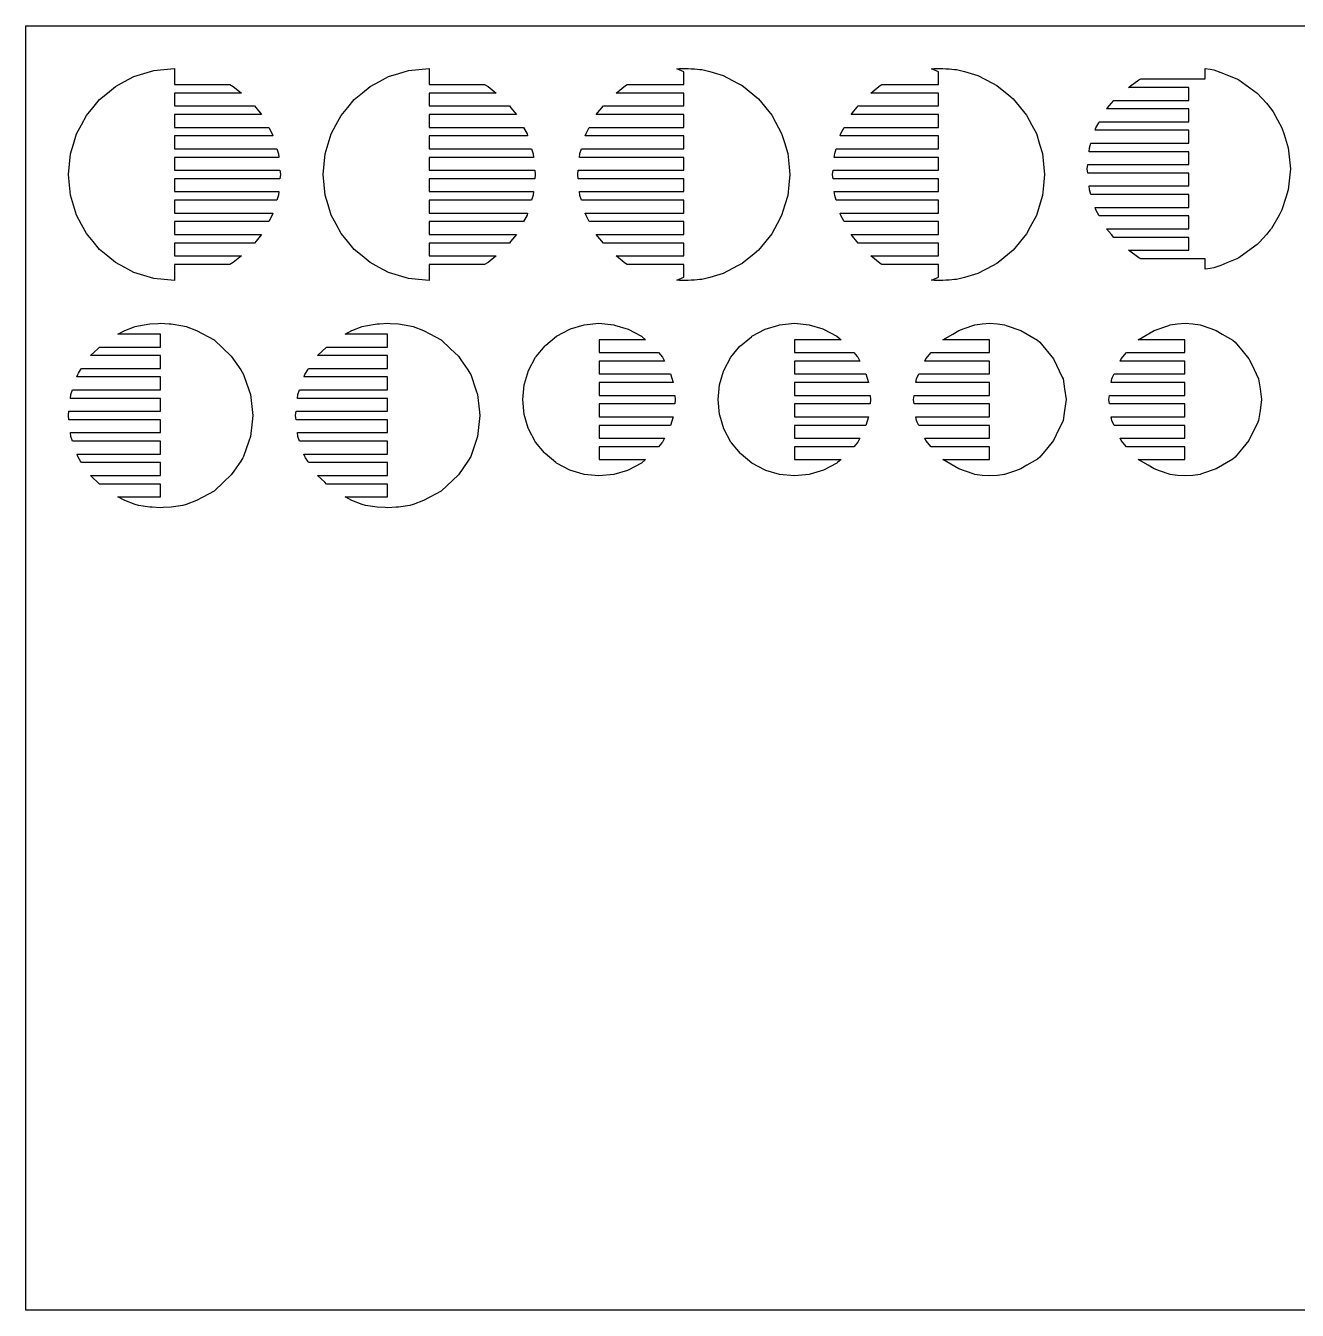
# Model space of a CAD drawing. Header units: metres. Extents: x 0 to 600, y 0 to 300.
# Drawn here: x 0 to 297.1, y 0 to 300 of the extents above; entities that cross this region are included whole.
import ezdxf

# ---------------------------------------------------------------- set-up
doc = ezdxf.new("R2010")
doc.units = ezdxf.units.M

msp = doc.modelspace()

# ---------------------------------------------------------------- linework, layer by layer
at = {"layer": 'sheet_boundary'}
for p, q in [((0, 300), (600, 300)), ((0, 0), (0, 300)), ((600, 0), (0, 0))]:
    msp.add_line(p, q, dxfattribs=at)
at = {"layer": 'X-2'}
for p, q in [((216.573906, 227.991242), (217.985913, 228.806222)), ((217.985913, 228.806222), (219.250108, 229.255547)), ((219.250108, 229.255547), (221.753684, 230.145379)), ((221.753684, 230.145379), (223.430745, 230.346647)), ((223.430745, 230.346647), (225.234651, 230.492457)), ((225.234651, 230.492457), (227.038556, 230.346647)), ((227.038556, 230.346647), (228.715617, 230.145379)), ((228.715617, 230.145379), (229.074502, 230.017823)), ((229.074502, 230.017823), (232.483388, 228.806222)), ((232.483388, 228.806222), (236.378182, 226.558233)), ((214.282992, 226.668978), (216.573906, 227.991242)), ((225.203401, 226.668978), (214.282992, 226.668978)), ((225.203401, 223.668978), (225.203401, 226.668978)), ((236.378182, 226.558233), (236.927777, 226.071188)), ((236.927777, 226.071188), (240.14352, 222.236064)), ((210.055924, 221.668978), (210.325781, 222.236064)), ((210.325781, 222.236064), (211.527277, 223.668978)), ((211.527277, 223.668978), (225.203401, 223.668978)), ((240.14352, 222.236064), (242.181539, 217.9533)), ((225.203401, 221.668978), (210.055924, 221.668978)), ((225.203401, 218.668978), (225.203401, 221.668978)), ((207.958513, 216.668978), (208.094054, 217.546235)), ((225.203401, 216.668978), (207.958513, 216.668978)), ((208.094054, 217.546235), (208.628328, 218.668978)), ((208.628328, 218.668978), (225.203401, 218.668978)), ((225.203401, 213.668978), (225.203401, 216.668978)), ((242.181539, 217.9533), (242.375248, 217.546235)), ((242.375248, 217.546235), (242.734651, 215.220085)), ((207.411172, 212.668978), (207.537971, 213.668978)), ((207.537971, 213.668978), (225.203401, 213.668978)), ((242.734651, 215.220085), (243.05813, 212.668978)), ((207.537971, 211.668978), (207.411172, 212.668978)), ((225.203401, 211.668978), (207.537971, 211.668978)), ((225.203401, 208.668978), (225.203401, 211.668978)), ((242.734651, 210.11787), (242.375248, 207.79172)), ((243.05813, 212.668978), (242.734651, 210.11787)), ((208.094054, 207.79172), (207.958513, 208.668978)), ((207.958513, 208.668978), (225.203401, 208.668978)), ((208.287762, 207.384655), (208.094054, 207.79172)), ((208.628328, 206.668978), (208.287762, 207.384655)), ((242.375248, 207.79172), (240.78628, 204.452607)), ((225.203401, 206.668978), (208.628328, 206.668978)), ((225.203401, 203.668978), (225.203401, 206.668978)), ((240.78628, 204.452607), (240.14352, 203.101891)), ((210.325781, 203.101891), (210.055925, 203.668978)), ((210.055925, 203.668978), (225.203401, 203.668978)), ((211.527276, 201.668978), (210.325781, 203.101891)), ((225.203401, 201.668978), (211.527276, 201.668978)), ((225.203401, 198.668978), (225.203401, 201.668978)), ((238.772653, 201.466983), (236.927777, 199.266767)), ((240.14352, 203.101891), (238.772653, 201.466983)), ((217.985913, 196.531734), (214.282992, 198.668978)), ((214.282992, 198.668978), (225.203401, 198.668978)), ((236.378182, 198.779722), (233.895395, 197.346713)), ((236.927777, 199.266767), (236.378182, 198.779722)), ((221.3948, 195.320132), (217.985913, 196.531734)), ((221.753684, 195.192576), (221.3948, 195.320132)), ((223.430745, 194.991308), (221.753684, 195.192576)), ((228.715617, 195.192576), (227.038556, 194.991308)), ((231.219194, 196.082408), (228.715617, 195.192576)), ((232.483388, 196.531734), (231.219194, 196.082408)), ((233.895395, 197.346713), (232.483388, 196.531734)), ((225.234651, 194.845498), (223.430745, 194.991308)), ((227.038556, 194.991308), (225.234651, 194.845498))]:
    msp.add_line(p, q, dxfattribs=at)
at = {"layer": 'X-3'}
for p, q in [((21.556934, 227.963143), (21.708127, 228.04224)), ((21.708127, 228.04224), (23.177081, 228.810727)), ((23.177081, 228.810727), (25.592999, 229.749884)), ((25.592999, 229.749884), (26.351644, 229.941962)), ((26.351644, 229.941962), (29.042909, 230.361561)), ((29.042909, 230.361561), (30.953865, 230.462162)), ((30.953865, 230.462162), (31.529314, 230.492457)), ((31.529314, 230.492457), (33.489024, 230.389288)), ((33.489024, 230.389288), (34.015718, 230.361561)), ((34.015718, 230.361561), (36.706983, 229.941962)), ((36.706983, 229.941962), (37.465628, 229.749884)), ((37.465628, 229.749884), (39.881546, 228.810727)), ((39.881546, 228.810727), (44.029314, 226.640812)), ((31.498064, 227.963143), (21.556934, 227.963143)), ((31.498064, 224.963143), (31.498064, 227.963143)), ((44.029314, 226.640812), (48.031976, 222.852398)), ((15.143659, 222.963143), (16.830868, 224.560043)), ((31.498064, 222.963143), (15.143659, 222.963143)), ((16.830868, 224.560043), (17.256766, 224.963143)), ((17.256766, 224.963143), (31.498064, 224.963143)), ((31.498064, 219.963143), (31.498064, 222.963143)), ((48.031976, 222.852398), (50.236885, 219.648227)), ((12.324871, 218.824443), (12.821742, 219.648227)), ((12.821742, 219.648227), (13.038448, 219.963143)), ((13.038448, 219.963143), (31.498064, 219.963143)), ((50.236885, 219.648227), (50.911214, 218.530229)), ((11.953297, 217.963143), (12.147414, 218.530229)), ((31.498064, 217.963143), (11.953297, 217.963143)), ((12.147414, 218.530229), (12.324871, 218.824443)), ((31.498064, 214.963143), (31.498064, 217.963143)), ((50.911214, 218.530229), (51.065756, 218.078755)), ((51.065756, 218.078755), (52.516566, 213.840401)), ((10.444562, 212.963143), (10.542061, 213.840401)), ((10.542061, 213.840401), (10.91873, 214.94079)), ((10.91873, 214.94079), (10.926382, 214.963143)), ((10.926382, 214.963143), (31.498064, 214.963143)), ((52.516566, 213.840401), (52.666592, 212.490529)), ((31.498064, 212.963143), (10.444562, 212.963143)), ((31.498064, 209.963143), (31.498064, 212.963143)), ((52.666592, 212.490529), (53.058627, 208.963143)), ((10, 208.963143), (10.11114, 209.963143)), ((10.111141, 207.963143), (10, 208.963143)), ((10.11114, 209.963143), (31.498064, 209.963143)), ((31.498064, 207.963143), (10.111141, 207.963143)), ((31.498064, 204.963143), (31.498064, 207.963143)), ((52.891503, 207.459424), (52.516566, 204.085885)), ((53.058627, 208.963143), (52.891503, 207.459424)), ((10.542061, 204.085885), (10.444562, 204.963143)), ((10.444562, 204.963143), (31.498064, 204.963143)), ((10.926382, 202.963143), (10.542061, 204.085885)), ((52.516566, 204.085885), (52.139898, 202.985496)), ((31.498064, 202.963143), (10.926382, 202.963143)), ((31.498064, 199.963143), (31.498064, 202.963143)), ((52.139898, 202.985496), (50.911214, 199.396057)), ((11.992872, 199.847531), (11.953297, 199.963143)), ((11.953297, 199.963143), (31.498064, 199.963143)), ((12.147414, 199.396057), (11.992872, 199.847531)), ((12.821742, 198.278059), (12.147414, 199.396057)), ((13.038448, 197.963143), (12.821742, 198.278059)), ((50.236885, 198.278059), (48.62359, 195.93362)), ((50.733757, 199.101843), (50.236885, 198.278059)), ((50.911214, 199.396057), (50.733757, 199.101843)), ((31.498064, 197.963143), (13.038448, 197.963143)), ((31.498064, 194.963143), (31.498064, 197.963143)), ((48.031976, 195.073887), (46.227759, 193.366243)), ((48.62359, 195.93362), (48.031976, 195.073887)), ((17.256766, 192.963143), (15.143659, 194.963143)), ((15.143659, 194.963143), (31.498064, 194.963143)), ((31.498064, 192.963143), (17.256766, 192.963143)), ((31.498064, 189.963143), (31.498064, 192.963143)), ((46.227759, 193.366243), (44.029314, 191.285473)), ((23.177081, 189.115559), (21.556934, 189.963143)), ((21.556934, 189.963143), (31.498064, 189.963143)), ((25.592999, 188.176402), (23.177081, 189.115559)), ((39.881546, 189.115559), (37.465628, 188.176402)), ((41.350501, 189.884046), (39.881546, 189.115559)), ((44.029314, 191.285473), (41.350501, 189.884046)), ((26.351644, 187.984324), (25.592999, 188.176402)), ((29.042909, 187.564725), (26.351644, 187.984324)), ((29.569603, 187.536998), (29.042909, 187.564725)), ((31.529314, 187.433829), (29.569603, 187.536998)), ((32.104762, 187.464124), (31.529314, 187.433829)), ((34.015718, 187.564725), (32.104762, 187.464124)), ((36.706983, 187.984324), (34.015718, 187.564725)), ((37.465628, 188.176402), (36.706983, 187.984324))]:
    msp.add_line(p, q, dxfattribs=at)
at = {"layer": 'X-4'}
for p, q in [((275.55401, 287.563024), (275.55401, 290)), ((275.55401, 290), (276.765545, 289.825916)), ((276.765545, 289.825916), (277.623497, 289.660012)), ((277.623497, 289.660012), (279.254206, 289.10438)), ((279.254206, 289.10438), (282.978749, 287.558017)), ((257.633256, 285.563024), (258.017228, 285.842277)), ((271.722956, 285.563024), (257.633256, 285.563024)), ((258.017228, 285.842277), (260.090013, 287.349765)), ((260.090013, 287.349765), (260.529662, 287.558017)), ((260.529662, 287.558017), (260.541721, 287.563024)), ((260.541721, 287.563024), (275.55401, 287.563024)), ((271.722956, 282.563024), (271.722956, 285.563024)), ((282.978749, 287.558017), (283.418398, 287.349765)), ((283.418398, 287.349765), (287.693351, 284.240693)), ((253.647604, 281.900222), (254.26141, 282.563024)), ((254.26141, 282.563024), (271.722956, 282.563024)), ((287.693351, 284.240693), (289.860807, 281.900222)), ((252.506336, 280.563024), (252.738122, 280.834602)), ((271.722956, 280.563024), (252.506336, 280.563024)), ((252.738122, 280.834602), (253.647604, 281.900222)), ((271.722956, 277.563024), (271.722956, 280.563024)), ((289.860807, 281.900222), (291.096593, 280.452279)), ((291.096593, 280.452279), (291.41339, 279.88237)), ((291.41339, 279.88237), (293.499172, 276.13011)), ((249.830341, 275.563024), (250.009239, 276.13011)), ((250.009239, 276.13011), (250.681681, 277.339814)), ((250.681681, 277.339814), (250.805758, 277.563024)), ((250.805758, 277.563024), (271.722956, 277.563024)), ((293.499172, 276.13011), (293.987621, 274.581786)), ((271.722956, 275.563024), (249.830341, 275.563024)), ((271.722956, 272.563024), (271.722956, 275.563024)), ((293.987621, 274.581786), (294.978672, 271.440281)), ((248.439884, 270.563024), (248.529739, 271.440281)), ((271.722956, 270.563024), (248.439884, 270.563024)), ((248.529739, 271.440281), (248.88393, 272.563024)), ((248.88393, 272.563024), (271.722956, 272.563024)), ((271.722956, 267.563024), (271.722956, 270.563024)), ((294.978672, 271.440281), (295.187463, 269.401859)), ((248.030173, 266.563024), (248.132601, 267.563024)), ((248.132601, 267.563024), (271.722956, 267.563024)), ((295.187463, 269.401859), (295.478238, 266.563024)), ((248.132601, 265.563024), (248.030173, 266.563024)), ((271.722956, 265.563024), (248.132601, 265.563024)), ((271.722956, 262.563024), (271.722956, 265.563024)), ((295.262363, 264.455441), (294.978672, 261.685766)), ((295.478238, 266.563024), (295.262363, 264.455441)), ((248.529739, 261.685766), (248.439884, 262.563024)), ((248.439884, 262.563024), (271.722956, 262.563024)), ((248.883931, 260.563024), (248.529739, 261.685766)), ((294.978672, 261.685766), (294.407392, 259.874881)), ((271.722956, 260.563024), (248.883931, 260.563024)), ((271.722956, 257.563024), (271.722956, 260.563024)), ((294.407392, 259.874881), (293.499172, 256.995937)), ((250.009239, 256.995937), (249.830341, 257.563024)), ((249.830341, 257.563024), (271.722956, 257.563024)), ((250.805758, 255.563024), (250.009239, 256.995937)), ((271.722956, 255.563024), (250.805758, 255.563024)), ((271.722956, 252.563024), (271.722956, 255.563024)), ((292.82673, 255.786233), (291.096593, 252.673768)), ((293.499172, 256.995937), (292.82673, 255.786233)), ((253.647604, 251.225826), (252.506336, 252.563024)), ((252.506336, 252.563024), (271.722956, 252.563024)), ((290.770289, 252.291445), (289.860807, 251.225826)), ((291.096593, 252.673768), (290.770289, 252.291445)), ((254.26141, 250.563024), (253.647604, 251.225826)), ((271.722956, 250.563024), (254.26141, 250.563024)), ((271.722956, 247.563024), (271.722956, 250.563024)), ((288.232453, 249.467489), (287.693351, 248.885354)), ((289.860807, 251.225826), (288.232453, 249.467489)), ((260.090013, 245.776282), (257.633256, 247.563024)), ((257.633256, 247.563024), (271.722956, 247.563024)), ((285.491183, 247.28377), (283.418398, 245.776282)), ((287.693351, 248.885354), (285.491183, 247.28377)), ((260.529662, 245.56803), (260.090013, 245.776282)), ((260.541721, 245.563024), (260.529662, 245.56803)), ((275.55401, 245.563024), (260.541721, 245.563024)), ((275.55401, 243.126047), (275.55401, 245.563024)), ((276.765545, 243.300131), (275.55401, 243.126047)), ((277.623497, 243.466035), (276.765545, 243.300131)), ((279.254206, 244.021668), (277.623497, 243.466035)), ((280.613925, 244.586199), (279.254206, 244.021668)), ((282.978749, 245.56803), (280.613925, 244.586199)), ((283.418398, 245.776282), (282.978749, 245.56803))]:
    msp.add_line(p, q, dxfattribs=at)
at = {"layer": 'X-5'}
for p, q in [((152.098412, 289.950092), (152.733324, 289.979713)), ((153.737608, 289.246228), (152.098412, 289.950092)), ((152.733324, 289.979713), (153.271577, 289.995176)), ((153.271577, 289.995176), (153.768858, 290)), ((153.737608, 286.246228), (153.737608, 289.246228)), ((153.768858, 290), (154.266139, 289.995176)), ((154.266139, 289.995176), (154.804392, 289.979713)), ((154.804392, 289.979713), (155.439305, 289.950092)), ((155.439305, 289.950092), (156.268858, 289.898009)), ((156.268858, 289.898009), (157.510373, 289.803029)), ((157.510373, 289.803029), (157.936215, 289.765861)), ((157.936215, 289.765861), (159.804392, 289.263653)), ((159.804392, 289.263653), (162.959929, 288.343217)), ((162.959929, 288.343217), (166.337207, 286.607397)), ((137.948682, 284.246228), (140.125831, 286.03297)), ((140.125831, 286.03297), (140.52481, 286.246228)), ((140.52481, 286.246228), (153.737608, 286.246228)), ((166.337207, 286.607397), (167.411885, 286.03297)), ((167.411885, 286.03297), (167.705013, 285.792406)), ((167.705013, 285.792406), (171.200299, 282.923898)), ((153.737608, 284.246228), (137.948682, 284.246228)), ((153.737608, 281.246228), (153.737608, 284.246228)), ((171.200299, 282.923898), (174.309371, 279.135484)), ((133.319232, 279.246228), (134.96059, 281.246228)), ((153.737608, 279.246228), (133.319232, 279.246228)), ((134.96059, 281.246228), (153.737608, 281.246228)), ((153.737608, 276.246228), (153.737608, 279.246228)), ((174.309371, 279.135484), (175.1954, 277.477839)), ((130.918098, 274.813315), (131.684006, 276.246228)), ((131.684006, 276.246228), (153.737608, 276.246228)), ((175.1954, 277.477839), (176.619619, 274.813315)), ((130.746074, 274.246228), (130.918098, 274.813315)), ((153.737608, 274.246228), (130.746074, 274.246228)), ((153.737608, 271.246228), (153.737608, 274.246228)), ((176.619619, 274.813315), (177.252957, 272.725478)), ((129.409052, 269.246228), (129.495454, 270.123486)), ((129.495454, 270.123486), (129.836035, 271.246228)), ((129.836035, 271.246228), (153.737608, 271.246228)), ((177.252957, 272.725478), (178.042262, 270.123486)), ((178.042262, 270.123486), (178.271577, 267.795206)), ((153.737608, 269.246228), (129.409052, 269.246228)), ((153.737608, 266.246228), (153.737608, 269.246228)), ((178.271577, 267.795206), (178.52263, 265.246228)), ((129.015087, 265.246228), (129.113578, 266.246228)), ((129.113578, 264.246228), (129.015087, 265.246228)), ((129.113578, 266.246228), (153.737608, 266.246228)), ((153.737608, 264.246228), (129.113578, 264.246228)), ((153.737608, 261.246228), (153.737608, 264.246228)), ((178.52263, 265.246228), (178.288491, 262.868971)), ((129.495454, 260.368971), (129.409052, 261.246228)), ((129.409052, 261.246228), (153.737608, 261.246228)), ((178.288491, 262.868971), (178.042262, 260.368971)), ((129.836034, 259.246228), (129.495454, 260.368971)), ((153.737608, 259.246228), (129.836034, 259.246228)), ((153.737608, 256.246228), (153.737608, 259.246228)), ((177.363128, 258.130164), (176.619619, 255.679142)), ((178.042262, 260.368971), (177.363128, 258.130164)), ((130.918098, 255.679142), (130.746074, 256.246228)), ((130.746074, 256.246228), (153.737608, 256.246228)), ((131.684007, 254.246228), (130.918098, 255.679142)), ((176.619619, 255.679142), (175.591133, 253.754981)), ((153.737608, 254.246228), (131.684007, 254.246228)), ((153.737608, 251.246228), (153.737608, 254.246228)), ((175.591133, 253.754981), (174.309371, 251.356973)), ((134.96059, 249.246228), (133.319232, 251.246228)), ((133.319232, 251.246228), (153.737608, 251.246228)), ((153.737608, 249.246228), (134.96059, 249.246228)), ((153.737608, 246.246228), (153.737608, 249.246228)), ((174.309371, 251.356973), (171.200299, 247.568559)), ((139.832703, 244.700051), (137.948681, 246.246228)), ((137.948681, 246.246228), (153.737608, 246.246228)), ((170.158114, 246.713259), (167.411885, 244.459487)), ((171.200299, 247.568559), (170.158114, 246.713259)), ((140.125831, 244.459487), (139.832703, 244.700051)), ((140.52481, 244.246228), (140.125831, 244.459487)), ((153.737608, 244.246228), (140.52481, 244.246228)), ((153.737608, 241.246228), (153.737608, 244.246228)), ((166.337207, 243.88506), (162.959929, 242.14924)), ((167.411885, 244.459487), (166.337207, 243.88506)), ((152.098412, 240.542365), (153.737608, 241.246228)), ((152.733324, 240.512744), (152.098412, 240.542365)), ((153.271577, 240.497281), (152.733324, 240.512744)), ((153.768858, 240.492457), (153.271577, 240.497281)), ((154.266139, 240.497281), (153.768858, 240.492457)), ((154.804392, 240.512744), (154.266139, 240.497281)), ((155.439305, 240.542365), (154.804392, 240.512744)), ((156.268858, 240.594448), (155.439305, 240.542365)), ((157.510373, 240.689428), (156.268858, 240.594448)), ((157.936215, 240.726596), (157.510373, 240.689428)), ((159.804392, 241.228804), (157.936215, 240.726596)), ((162.959929, 242.14924), (159.804392, 241.228804))]:
    msp.add_line(p, q, dxfattribs=at)
at = {"layer": 'X-6'}
for p, q in [((211.605955, 289.950092), (212.240868, 289.979713)), ((213.245152, 289.246228), (211.605955, 289.950092)), ((212.240868, 289.979713), (212.779121, 289.995176)), ((212.779121, 289.995176), (213.276402, 290)), ((213.245152, 286.246228), (213.245152, 289.246228)), ((213.276402, 290), (213.773682, 289.995176)), ((213.773682, 289.995176), (214.311935, 289.979713)), ((214.311935, 289.979713), (214.946848, 289.950092)), ((214.946848, 289.950092), (215.776402, 289.898009)), ((215.776402, 289.898009), (217.017916, 289.803029)), ((217.017916, 289.803029), (217.443759, 289.765861)), ((217.443759, 289.765861), (219.311936, 289.263653)), ((219.311936, 289.263653), (222.467472, 288.343217)), ((222.467472, 288.343217), (225.84475, 286.607397)), ((197.456225, 284.246228), (199.340247, 285.792406)), ((199.340247, 285.792406), (199.633375, 286.03297)), ((199.633375, 286.03297), (200.032354, 286.246228)), ((200.032354, 286.246228), (213.245152, 286.246228)), ((225.84475, 286.607397), (226.919429, 286.03297)), ((226.919429, 286.03297), (229.665657, 283.779197)), ((213.245152, 284.246228), (197.456225, 284.246228)), ((213.245152, 281.246228), (213.245152, 284.246228)), ((229.665657, 283.779197), (230.707842, 282.923898)), ((230.707842, 282.923898), (233.816914, 279.135484)), ((192.826775, 279.246228), (194.468133, 281.246228)), ((213.245152, 279.246228), (192.826775, 279.246228)), ((194.468133, 281.246228), (213.245152, 281.246228)), ((213.245152, 276.246228), (213.245152, 279.246228)), ((233.816914, 279.135484), (235.098676, 276.737476)), ((190.425641, 274.813315), (191.19155, 276.246228)), ((191.19155, 276.246228), (213.245152, 276.246228)), ((235.098676, 276.737476), (236.127162, 274.813315)), ((190.253618, 274.246228), (190.425641, 274.813315)), ((213.245152, 274.246228), (190.253618, 274.246228)), ((213.245152, 271.246228), (213.245152, 274.246228)), ((236.127162, 274.813315), (236.870671, 272.362292)), ((188.916595, 269.246228), (189.002998, 270.123486)), ((189.002998, 270.123486), (189.343578, 271.246228)), ((189.343578, 271.246228), (213.245152, 271.246228)), ((236.870671, 272.362292), (237.549805, 270.123486)), ((237.549805, 270.123486), (237.796034, 267.623486)), ((213.245152, 269.246228), (188.916595, 269.246228)), ((213.245152, 266.246228), (213.245152, 269.246228)), ((237.796034, 267.623486), (238.030173, 265.246228)), ((188.52263, 265.246228), (188.621121, 266.246228)), ((188.621121, 264.246228), (188.52263, 265.246228)), ((188.621121, 266.246228), (213.245152, 266.246228)), ((213.245152, 264.246228), (188.621121, 264.246228)), ((213.245152, 261.246228), (213.245152, 264.246228)), ((238.030173, 265.246228), (237.779121, 262.697251)), ((189.002998, 260.368971), (188.916595, 261.246228)), ((188.916595, 261.246228), (213.245152, 261.246228)), ((237.779121, 262.697251), (237.549805, 260.368971)), ((189.343578, 259.246228), (189.002998, 260.368971)), ((213.245152, 259.246228), (189.343578, 259.246228)), ((213.245152, 256.246228), (213.245152, 259.246228)), ((237.549805, 260.368971), (236.7605, 257.766979)), ((190.425641, 255.679142), (190.253618, 256.246228)), ((190.253618, 256.246228), (213.245152, 256.246228)), ((191.19155, 254.246228), (190.425641, 255.679142)), ((236.127162, 255.679142), (234.702943, 253.014618)), ((236.7605, 257.766979), (236.127162, 255.679142)), ((213.245152, 254.246228), (191.19155, 254.246228)), ((213.245152, 251.246228), (213.245152, 254.246228)), ((234.702943, 253.014618), (233.816914, 251.356973)), ((194.468133, 249.246228), (192.826775, 251.246228)), ((192.826775, 251.246228), (213.245152, 251.246228)), ((213.245152, 249.246228), (194.468133, 249.246228)), ((213.245152, 246.246228), (213.245152, 249.246228)), ((233.816914, 251.356973), (230.707842, 247.568559)), ((199.633375, 244.459487), (197.456225, 246.246228)), ((197.456225, 246.246228), (213.245152, 246.246228)), ((230.707842, 247.568559), (227.212556, 244.700051)), ((200.032354, 244.246228), (199.633375, 244.459487)), ((213.245152, 244.246228), (200.032354, 244.246228)), ((213.245152, 241.246228), (213.245152, 244.246228)), ((225.84475, 243.88506), (222.467472, 242.14924)), ((226.919429, 244.459487), (225.84475, 243.88506)), ((227.212556, 244.700051), (226.919429, 244.459487)), ((211.605955, 240.542365), (213.245152, 241.246228)), ((212.240868, 240.512744), (211.605955, 240.542365)), ((212.779121, 240.497281), (212.240868, 240.512744)), ((213.276402, 240.492457), (212.779121, 240.497281)), ((213.773682, 240.497281), (213.276402, 240.492457)), ((214.311935, 240.512744), (213.773682, 240.497281)), ((214.946848, 240.542365), (214.311935, 240.512744)), ((215.776402, 240.594448), (214.946848, 240.542365)), ((217.017916, 240.689428), (215.776402, 240.594448)), ((217.443759, 240.726596), (217.017916, 240.689428)), ((219.311936, 241.228804), (217.443759, 240.726596)), ((222.467472, 242.14924), (219.311936, 241.228804))]:
    msp.add_line(p, q, dxfattribs=at)
at = {"layer": 'X-8'}
for p, q in [((74.615561, 227.963143), (76.235709, 228.810727)), ((76.235709, 228.810727), (78.651627, 229.749884)), ((78.651627, 229.749884), (79.410272, 229.941962)), ((79.410272, 229.941962), (82.101537, 230.361561)), ((82.101537, 230.361561), (82.628231, 230.389288)), ((82.628231, 230.389288), (84.587941, 230.492457)), ((84.587941, 230.492457), (85.16339, 230.462162)), ((85.16339, 230.462162), (87.074346, 230.361561)), ((87.074346, 230.361561), (89.765611, 229.941962)), ((89.765611, 229.941962), (90.524256, 229.749884)), ((90.524256, 229.749884), (92.940174, 228.810727)), ((92.940174, 228.810727), (94.409128, 228.04224)), ((94.409128, 228.04224), (97.087941, 226.640812)), ((84.556691, 227.963143), (74.615561, 227.963143)), ((84.556691, 224.963143), (84.556691, 227.963143)), ((97.087941, 226.640812), (99.286387, 224.560043)), ((68.202286, 222.963143), (70.315394, 224.963143)), ((84.556691, 222.963143), (68.202286, 222.963143)), ((70.315394, 224.963143), (84.556691, 224.963143)), ((84.556691, 219.963143), (84.556691, 222.963143)), ((99.286387, 224.560043), (101.090604, 222.852398)), ((101.090604, 222.852398), (101.682218, 221.992666)), ((65.206041, 218.530229), (65.88037, 219.648227)), ((65.88037, 219.648227), (66.097075, 219.963143)), ((66.097075, 219.963143), (84.556691, 219.963143)), ((101.682218, 221.992666), (103.295513, 219.648227)), ((103.295513, 219.648227), (103.792384, 218.824443)), ((65.011925, 217.963143), (65.051499, 218.078755)), ((84.556691, 217.963143), (65.011925, 217.963143)), ((65.051499, 218.078755), (65.206041, 218.530229)), ((84.556691, 214.963143), (84.556691, 217.963143)), ((103.792384, 218.824443), (103.969841, 218.530229)), ((103.969841, 218.530229), (105.198525, 214.94079)), ((63.50319, 212.963143), (63.600689, 213.840401)), ((63.600689, 213.840401), (63.985009, 214.963143)), ((63.985009, 214.963143), (84.556691, 214.963143)), ((105.198525, 214.94079), (105.575194, 213.840401)), ((105.575194, 213.840401), (105.950131, 210.466862)), ((84.556691, 212.963143), (63.50319, 212.963143)), ((84.556691, 209.963143), (84.556691, 212.963143)), ((105.950131, 210.466862), (106.117255, 208.963143)), ((63.058627, 208.963143), (63.169768, 209.963143)), ((63.169768, 207.963143), (63.058627, 208.963143)), ((63.169768, 209.963143), (84.556691, 209.963143)), ((84.556691, 207.963143), (63.169768, 207.963143)), ((84.556691, 204.963143), (84.556691, 207.963143)), ((106.117255, 208.963143), (105.725219, 205.435757)), ((63.600689, 204.085885), (63.50319, 204.963143)), ((63.50319, 204.963143), (84.556691, 204.963143)), ((63.977357, 202.985496), (63.600689, 204.085885)), ((105.575194, 204.085885), (104.124383, 199.847531)), ((105.725219, 205.435757), (105.575194, 204.085885)), ((63.985009, 202.963143), (63.977357, 202.985496)), ((84.556691, 202.963143), (63.985009, 202.963143)), ((84.556691, 199.963143), (84.556691, 202.963143)), ((65.206041, 199.396057), (65.011925, 199.963143)), ((65.011925, 199.963143), (84.556691, 199.963143)), ((65.383498, 199.101843), (65.206041, 199.396057)), ((65.88037, 198.278059), (65.383498, 199.101843)), ((66.097075, 197.963143), (65.88037, 198.278059)), ((103.295513, 198.278059), (101.090604, 195.073887)), ((103.969841, 199.396057), (103.295513, 198.278059)), ((104.124383, 199.847531), (103.969841, 199.396057)), ((84.556691, 197.963143), (66.097075, 197.963143)), ((84.556691, 194.963143), (84.556691, 197.963143)), ((101.090604, 195.073887), (97.087941, 191.285473)), ((69.889496, 193.366243), (68.202286, 194.963143)), ((68.202286, 194.963143), (84.556691, 194.963143)), ((70.315393, 192.963143), (69.889496, 193.366243)), ((84.556691, 192.963143), (70.315393, 192.963143)), ((84.556691, 189.963143), (84.556691, 192.963143)), ((74.766754, 189.884046), (74.615561, 189.963143)), ((74.615561, 189.963143), (84.556691, 189.963143)), ((76.235709, 189.115559), (74.766754, 189.884046)), ((78.651627, 188.176402), (76.235709, 189.115559)), ((92.940174, 189.115559), (90.524256, 188.176402)), ((97.087941, 191.285473), (92.940174, 189.115559)), ((79.410272, 187.984324), (78.651627, 188.176402)), ((82.101537, 187.564725), (79.410272, 187.984324)), ((84.012493, 187.464124), (82.101537, 187.564725)), ((84.587941, 187.433829), (84.012493, 187.464124)), ((86.547652, 187.536998), (84.587941, 187.433829)), ((87.074346, 187.564725), (86.547652, 187.536998)), ((89.765611, 187.984324), (87.074346, 187.564725)), ((90.524256, 188.176402), (89.765611, 187.984324))]:
    msp.add_line(p, q, dxfattribs=at)
at = {"layer": 'X-9'}
for p, q in [((259.929951, 226.668978), (263.632872, 228.806222)), ((263.632872, 228.806222), (267.041758, 230.017823)), ((267.041758, 230.017823), (267.400643, 230.145379)), ((267.400643, 230.145379), (269.077704, 230.346647)), ((269.077704, 230.346647), (270.881609, 230.492457)), ((270.881609, 230.492457), (272.685515, 230.346647)), ((272.685515, 230.346647), (274.362576, 230.145379)), ((274.362576, 230.145379), (276.866152, 229.255547)), ((276.866152, 229.255547), (278.130347, 228.806222)), ((278.130347, 228.806222), (279.542354, 227.991242)), ((270.850359, 226.668978), (259.929951, 226.668978)), ((270.850359, 223.668978), (270.850359, 226.668978)), ((279.542354, 227.991242), (282.02514, 226.558233)), ((282.02514, 226.558233), (282.574736, 226.071188)), ((282.574736, 226.071188), (284.419612, 223.870972)), ((255.702883, 221.668978), (255.97274, 222.236064)), ((255.97274, 222.236064), (257.174235, 223.668978)), ((257.174235, 223.668978), (270.850359, 223.668978)), ((284.419612, 223.870972), (285.790479, 222.236064)), ((285.790479, 222.236064), (286.433238, 220.885348)), ((270.850359, 221.668978), (255.702883, 221.668978)), ((270.850359, 218.668978), (270.850359, 221.668978)), ((286.433238, 220.885348), (288.022206, 217.546235)), ((253.605471, 216.668978), (253.741012, 217.546235)), ((270.850359, 216.668978), (253.605471, 216.668978)), ((253.741012, 217.546235), (253.934721, 217.9533)), ((253.934721, 217.9533), (254.275287, 218.668978)), ((254.275287, 218.668978), (270.850359, 218.668978)), ((270.850359, 213.668978), (270.850359, 216.668978)), ((288.022206, 217.546235), (288.381609, 215.220085)), ((253.05813, 212.668978), (253.184929, 213.668978)), ((253.184929, 213.668978), (270.850359, 213.668978)), ((288.381609, 215.220085), (288.705088, 212.668978)), ((253.184929, 211.668978), (253.05813, 212.668978)), ((270.850359, 211.668978), (253.184929, 211.668978)), ((270.850359, 208.668978), (270.850359, 211.668978)), ((288.381609, 210.11787), (288.022206, 207.79172)), ((288.705088, 212.668978), (288.381609, 210.11787)), ((253.741012, 207.79172), (253.605471, 208.668978)), ((253.605471, 208.668978), (270.850359, 208.668978)), ((254.275286, 206.668978), (253.741012, 207.79172)), ((287.828498, 207.384655), (285.790479, 203.101891)), ((288.022206, 207.79172), (287.828498, 207.384655)), ((270.850359, 206.668978), (254.275286, 206.668978)), ((270.850359, 203.668978), (270.850359, 206.668978)), ((255.97274, 203.101891), (255.702883, 203.668978)), ((255.702883, 203.668978), (270.850359, 203.668978)), ((257.174235, 201.668978), (255.97274, 203.101891)), ((270.850359, 201.668978), (257.174235, 201.668978)), ((270.850359, 198.668978), (270.850359, 201.668978)), ((285.790479, 203.101891), (282.574736, 199.266767)), ((262.220864, 197.346713), (259.929951, 198.668978)), ((259.929951, 198.668978), (270.850359, 198.668978)), ((282.02514, 198.779722), (278.130347, 196.531734)), ((282.574736, 199.266767), (282.02514, 198.779722)), ((263.632872, 196.531734), (262.220864, 197.346713)), ((264.897066, 196.082408), (263.632872, 196.531734)), ((267.400643, 195.192576), (264.897066, 196.082408)), ((269.077704, 194.991308), (267.400643, 195.192576)), ((274.362576, 195.192576), (272.685515, 194.991308)), ((274.72146, 195.320132), (274.362576, 195.192576)), ((278.130347, 196.531734), (274.72146, 195.320132)), ((270.881609, 194.845498), (269.077704, 194.991308)), ((272.685515, 194.991308), (270.881609, 194.845498))]:
    msp.add_line(p, q, dxfattribs=at)
at = {"layer": 'Z-2'}
for p, q in [((124.03854, 227.488659), (127.119984, 229.135725)), ((127.119984, 229.135725), (127.302861, 229.1912)), ((127.302861, 229.1912), (130.463546, 230.149983)), ((130.463546, 230.149983), (133.940734, 230.492457)), ((133.940734, 230.492457), (137.417922, 230.149983)), ((137.417922, 230.149983), (137.600799, 230.094508)), ((137.600799, 230.094508), (140.761484, 229.135725)), ((140.761484, 229.135725), (143.842929, 227.488659)), ((119.242289, 222.718899), (121.337631, 225.272081)), ((121.337631, 225.272081), (121.485358, 225.393317)), ((121.485358, 225.393317), (124.03854, 227.488659)), ((144.841713, 226.668978), (133.971984, 226.668978)), ((133.971984, 226.668978), (133.971984, 223.668978)), ((143.842929, 227.488659), (143.990655, 227.367423)), ((143.990655, 227.367423), (144.841713, 226.668978)), ((117.473987, 219.489728), (119.121053, 222.571172)), ((119.121053, 222.571172), (119.242289, 222.718899)), ((133.971984, 223.668978), (147.85947, 223.668978)), ((147.85947, 223.668978), (148.760416, 222.571172)), ((148.760416, 222.571172), (149.242649, 221.668978)), ((116.515204, 216.329043), (117.473987, 219.489728)), ((149.242649, 221.668978), (133.971984, 221.668978)), ((133.971984, 221.668978), (133.971984, 218.668978)), ((116.117255, 212.668978), (116.459729, 216.146166)), ((116.459729, 216.146166), (116.515204, 216.329043)), ((133.971984, 218.668978), (150.656453, 218.668978)), ((151.263146, 216.668978), (133.971984, 216.668978)), ((133.971984, 216.668978), (133.971984, 213.668978)), ((150.656453, 218.668978), (151.263146, 216.668978)), ((133.971984, 213.668978), (151.665722, 213.668978)), ((151.665722, 213.668978), (151.764213, 212.668978)), ((116.459729, 209.191789), (116.117255, 212.668978)), ((151.665722, 211.668978), (133.971984, 211.668978)), ((133.971984, 211.668978), (133.971984, 208.668978)), ((151.764213, 212.668978), (151.665722, 211.668978)), ((117.418512, 206.031104), (116.459729, 209.191789)), ((133.971984, 208.668978), (151.263146, 208.668978)), ((151.263146, 208.668978), (150.656453, 206.668978)), ((117.473987, 205.848227), (117.418512, 206.031104)), ((119.121053, 202.766783), (117.473987, 205.848227)), ((150.656453, 206.668978), (133.971984, 206.668978)), ((133.971984, 206.668978), (133.971984, 203.668978)), ((121.216395, 200.213601), (119.121053, 202.766783)), ((133.971984, 203.668978), (149.242649, 203.668978)), ((147.85947, 201.668978), (133.971984, 201.668978)), ((133.971984, 201.668978), (133.971984, 198.668978)), ((148.639179, 202.619056), (147.85947, 201.668978)), ((148.760416, 202.766783), (148.639179, 202.619056)), ((149.242649, 203.668978), (148.760416, 202.766783)), ((121.337631, 200.065875), (121.216395, 200.213601)), ((123.890813, 197.970532), (121.337631, 200.065875)), ((133.971984, 198.668978), (144.841713, 198.668978)), ((144.841713, 198.668978), (143.842929, 197.849296)), ((124.03854, 197.849296), (123.890813, 197.970532)), ((127.119984, 196.20223), (124.03854, 197.849296)), ((130.280669, 195.243447), (127.119984, 196.20223)), ((130.463546, 195.187972), (130.280669, 195.243447)), ((133.940734, 194.845498), (130.463546, 195.187972)), ((137.417922, 195.187972), (133.940734, 194.845498)), ((140.578607, 196.146755), (137.417922, 195.187972)), ((140.761484, 196.20223), (140.578607, 196.146755)), ((143.842929, 197.849296), (140.761484, 196.20223))]:
    msp.add_line(p, q, dxfattribs=at)
at = {"layer": 'Z-5'}
for p, q in [((23.108012, 286.954291), (25.280913, 288.115732)), ((25.280913, 288.115732), (27.566815, 288.809152)), ((27.566815, 288.809152), (29.92455, 289.524363)), ((29.92455, 289.524363), (32.301808, 289.758503)), ((32.301808, 289.758503), (34.753772, 290)), ((34.753772, 290), (34.785022, 289.246228)), ((34.785022, 289.246228), (34.785022, 286.246228)), ((19.096749, 284.265202), (21.001313, 285.828238)), ((21.001313, 285.828238), (23.108012, 286.954291)), ((34.785022, 286.246228), (47.724225, 286.246228)), ((47.724225, 286.246228), (48.50623, 285.828238)), ((48.50623, 285.828238), (50.352767, 284.312824)), ((15.687176, 280.845224), (17.250212, 282.749788)), ((17.250212, 282.749788), (19.096749, 284.265202)), ((50.433913, 284.246228), (34.785022, 284.246228)), ((34.785022, 284.246228), (34.785022, 281.246228)), ((50.352767, 284.312824), (50.433913, 284.246228)), ((14.171762, 278.998687), (15.687176, 280.845224)), ((34.785022, 281.246228), (53.491271, 281.246228)), ((55.132629, 279.246228), (34.785022, 279.246228)), ((34.785022, 279.246228), (34.785022, 276.246228)), ((53.491271, 281.246228), (53.772745, 280.903251)), ((53.772745, 280.903251), (55.132629, 279.246228)), ((11.884268, 274.719087), (13.010322, 276.825785)), ((13.010322, 276.825785), (14.171762, 278.998687)), ((34.785022, 276.246228), (56.807001, 276.246228)), ((56.807001, 276.246228), (57.623275, 274.719087)), ((11.169057, 272.361351), (11.884268, 274.719087)), ((57.766715, 274.246228), (34.785022, 274.246228)), ((34.785022, 274.246228), (34.785022, 271.246228)), ((57.623275, 274.719087), (57.766715, 274.246228)), ((10.234139, 267.623486), (10.475637, 270.07545)), ((10.475637, 270.07545), (11.169057, 272.361351)), ((34.785022, 271.246228), (58.676755, 271.246228)), ((58.676755, 271.246228), (59.031907, 270.07545)), ((59.031907, 270.07545), (59.113578, 269.246228)), ((10, 265.246228), (10.234139, 267.623486)), ((59.113578, 269.246228), (34.785022, 269.246228)), ((34.785022, 269.246228), (34.785022, 266.246228)), ((10.241497, 262.794265), (10, 265.246228)), ((34.785022, 266.246228), (59.409052, 266.246228)), ((59.409052, 264.246228), (34.785022, 264.246228)), ((34.785022, 264.246228), (34.785022, 261.246228)), ((59.409052, 266.246228), (59.507543, 265.246228)), ((59.507543, 265.246228), (59.409052, 264.246228)), ((10.475637, 260.417007), (10.241497, 262.794265)), ((34.785022, 261.246228), (59.113578, 261.246228)), ((59.113578, 261.246228), (59.031907, 260.417007)), ((11.190848, 258.059271), (10.475637, 260.417007)), ((11.884268, 255.77337), (11.190848, 258.059271)), ((58.676755, 259.246228), (34.785022, 259.246228)), ((34.785022, 259.246228), (34.785022, 256.246228)), ((59.031907, 260.417007), (58.676755, 259.246228)), ((13.045709, 253.600468), (11.884268, 255.77337)), ((34.785022, 256.246228), (57.766715, 256.246228)), ((57.623275, 255.77337), (56.807001, 254.246228)), ((57.766715, 256.246228), (57.623275, 255.77337)), ((14.171762, 251.49377), (13.045709, 253.600468)), ((56.807001, 254.246228), (34.785022, 254.246228)), ((34.785022, 254.246228), (34.785022, 251.246228)), ((15.734798, 249.589206), (14.171762, 251.49377)), ((17.250212, 247.742669), (15.734798, 249.589206)), ((34.785022, 251.246228), (55.132629, 251.246228)), ((53.491271, 249.246228), (34.785022, 249.246228)), ((34.785022, 249.246228), (34.785022, 246.246228)), ((53.820367, 249.647233), (53.491271, 249.246228)), ((55.132629, 251.246228), (53.820367, 249.647233)), ((19.154776, 246.179633), (17.250212, 247.742669)), ((21.001313, 244.664219), (19.154776, 246.179633)), ((34.785022, 246.246228), (50.433913, 246.246228)), ((50.410794, 246.227255), (48.50623, 244.664219)), ((50.433913, 246.246228), (50.410794, 246.227255)), ((23.174215, 243.502779), (21.001313, 244.664219)), ((25.280913, 242.376725), (23.174215, 243.502779)), ((47.724224, 244.246228), (34.785022, 244.246228)), ((34.785022, 244.246228), (34.785022, 241.246228)), ((48.50623, 244.664219), (47.724224, 244.246228)), ((27.638649, 241.661514), (25.280913, 242.376725)), ((29.92455, 240.968093), (27.638649, 241.661514)), ((32.376514, 240.726596), (29.92455, 240.968093)), ((34.753772, 240.492457), (32.376514, 240.726596)), ((34.785022, 241.246228), (34.753772, 240.492457))]:
    msp.add_line(p, q, dxfattribs=at)
at = {"layer": 'Z-6'}
for p, q in [((82.681758, 286.989678), (84.788457, 288.115732)), ((84.788457, 288.115732), (87.146192, 288.830943)), ((87.146192, 288.830943), (89.432094, 289.524363)), ((89.432094, 289.524363), (91.884057, 289.765861)), ((91.884057, 289.765861), (94.261315, 290)), ((94.261315, 290), (94.292565, 289.246228)), ((94.292565, 289.246228), (94.292565, 286.246228)), ((78.66232, 284.312824), (80.508857, 285.828238)), ((80.508857, 285.828238), (82.681758, 286.989678)), ((94.292565, 286.246228), (107.231768, 286.246228)), ((107.231768, 286.246228), (108.013773, 285.828238)), ((108.013773, 285.828238), (109.918337, 284.265202)), ((75.242342, 280.903251), (76.757756, 282.749788)), ((76.757756, 282.749788), (78.66232, 284.312824)), ((109.941457, 284.246228), (94.292565, 284.246228)), ((94.292565, 284.246228), (94.292565, 281.246228)), ((109.918337, 284.265202), (109.941457, 284.246228)), ((73.679306, 278.998687), (75.242342, 280.903251)), ((94.292565, 281.246228), (112.998814, 281.246228)), ((114.640172, 279.246228), (94.292565, 279.246228)), ((94.292565, 279.246228), (94.292565, 276.246228)), ((112.998814, 281.246228), (113.32791, 280.845224)), ((113.32791, 280.845224), (114.640172, 279.246228)), ((71.391812, 274.719087), (72.553252, 276.891988)), ((72.553252, 276.891988), (73.679306, 278.998687)), ((94.292565, 276.246228), (116.314544, 276.246228)), ((116.314544, 276.246228), (117.130818, 274.719087)), ((70.698391, 272.433185), (71.391812, 274.719087)), ((117.274258, 274.246228), (94.292565, 274.246228)), ((94.292565, 274.246228), (94.292565, 271.246228)), ((117.130818, 274.719087), (117.274258, 274.246228)), ((69.749041, 267.698192), (69.98318, 270.07545)), ((69.98318, 270.07545), (70.698391, 272.433185)), ((94.292565, 271.246228), (118.184298, 271.246228)), ((118.184298, 271.246228), (118.53945, 270.07545)), ((118.53945, 270.07545), (118.621121, 269.246228)), ((69.507543, 265.246228), (69.749041, 267.698192)), ((118.621121, 269.246228), (94.292565, 269.246228)), ((94.292565, 269.246228), (94.292565, 266.246228)), ((69.741683, 262.868971), (69.507543, 265.246228)), ((94.292565, 266.246228), (118.916595, 266.246228)), ((118.916595, 264.246228), (94.292565, 264.246228)), ((94.292565, 264.246228), (94.292565, 261.246228)), ((118.916595, 266.246228), (119.015087, 265.246228)), ((119.015087, 265.246228), (118.916595, 264.246228)), ((69.98318, 260.417007), (69.741683, 262.868971)), ((94.292565, 261.246228), (118.621121, 261.246228)), ((118.621121, 261.246228), (118.53945, 260.417007)), ((70.676601, 258.131106), (69.98318, 260.417007)), ((71.391812, 255.77337), (70.676601, 258.131106)), ((118.184298, 259.246228), (94.292565, 259.246228)), ((94.292565, 259.246228), (94.292565, 256.246228)), ((118.53945, 260.417007), (118.184298, 259.246228)), ((72.517865, 253.666672), (71.391812, 255.77337)), ((94.292565, 256.246228), (117.274258, 256.246228)), ((117.130818, 255.77337), (116.314544, 254.246228)), ((117.274258, 256.246228), (117.130818, 255.77337)), ((73.679306, 251.49377), (72.517865, 253.666672)), ((116.314544, 254.246228), (94.292565, 254.246228)), ((94.292565, 254.246228), (94.292565, 251.246228)), ((75.19472, 249.647233), (73.679306, 251.49377)), ((76.757756, 247.742669), (75.19472, 249.647233)), ((94.292565, 251.246228), (114.640172, 251.246228)), ((112.998814, 249.246228), (94.292565, 249.246228)), ((94.292565, 249.246228), (94.292565, 246.246228)), ((113.280288, 249.589206), (112.998814, 249.246228)), ((114.640172, 251.246228), (113.280288, 249.589206)), ((78.604293, 246.227255), (76.757756, 247.742669)), ((80.508857, 244.664219), (78.604293, 246.227255)), ((94.292565, 246.246228), (109.941457, 246.246228)), ((109.86031, 246.179633), (108.013773, 244.664219)), ((109.941457, 246.246228), (109.86031, 246.179633)), ((82.615555, 243.538165), (80.508857, 244.664219)), ((84.788457, 242.376725), (82.615555, 243.538165)), ((107.231768, 244.246228), (94.292565, 244.246228)), ((94.292565, 244.246228), (94.292565, 241.246228)), ((108.013773, 244.664219), (107.231768, 244.246228)), ((87.074358, 241.683304), (84.788457, 242.376725)), ((89.432094, 240.968093), (87.074358, 241.683304)), ((91.809352, 240.733954), (89.432094, 240.968093)), ((94.261315, 240.492457), (91.809352, 240.733954)), ((94.292565, 241.246228), (94.261315, 240.492457))]:
    msp.add_line(p, q, dxfattribs=at)
at = {"layer": 'Z-9'}
for p, q in [((169.685498, 227.488659), (172.766942, 229.135725)), ((172.766942, 229.135725), (175.927627, 230.094508)), ((175.927627, 230.094508), (176.110504, 230.149983)), ((176.110504, 230.149983), (179.587692, 230.492457)), ((179.587692, 230.492457), (183.064881, 230.149983)), ((183.064881, 230.149983), (186.225566, 229.1912)), ((186.225566, 229.1912), (186.408443, 229.135725)), ((186.408443, 229.135725), (189.489887, 227.488659)), ((164.768011, 222.571172), (166.863353, 225.124354)), ((166.863353, 225.124354), (166.984589, 225.272081)), ((166.984589, 225.272081), (169.537771, 227.367423)), ((169.537771, 227.367423), (169.685498, 227.488659)), ((190.488672, 226.668978), (179.618942, 226.668978)), ((179.618942, 226.668978), (179.618942, 223.668978)), ((189.489887, 227.488659), (190.488672, 226.668978)), ((163.120945, 219.489728), (164.768011, 222.571172)), ((179.618942, 223.668978), (193.506428, 223.668978)), ((193.506428, 223.668978), (194.286138, 222.718899)), ((194.286138, 222.718899), (194.407374, 222.571172)), ((194.407374, 222.571172), (194.889607, 221.668978)), ((162.106687, 216.146166), (163.06547, 219.306851)), ((163.06547, 219.306851), (163.120945, 219.489728)), ((194.889607, 221.668978), (179.618942, 221.668978)), ((179.618942, 221.668978), (179.618942, 218.668978)), ((161.764213, 212.668978), (162.106687, 216.146166)), ((179.618942, 218.668978), (196.303412, 218.668978)), ((196.910105, 216.668978), (179.618942, 216.668978)), ((179.618942, 216.668978), (179.618942, 213.668978)), ((196.303412, 218.668978), (196.910105, 216.668978)), ((179.618942, 213.668978), (197.31268, 213.668978)), ((197.31268, 213.668978), (197.411172, 212.668978)), ((162.106687, 209.191789), (161.764213, 212.668978)), ((197.31268, 211.668978), (179.618942, 211.668978)), ((179.618942, 211.668978), (179.618942, 208.668978)), ((197.411172, 212.668978), (197.31268, 211.668978)), ((162.162162, 209.008912), (162.106687, 209.191789)), ((163.120945, 205.848227), (162.162162, 209.008912)), ((179.618942, 208.668978), (196.910105, 208.668978)), ((196.910105, 208.668978), (196.303412, 206.668978)), ((164.768011, 202.766783), (163.120945, 205.848227)), ((196.303412, 206.668978), (179.618942, 206.668978)), ((179.618942, 206.668978), (179.618942, 203.668978)), ((164.889247, 202.619056), (164.768011, 202.766783)), ((166.984589, 200.065875), (164.889247, 202.619056)), ((179.618942, 203.668978), (194.889607, 203.668978)), ((193.506428, 201.668978), (179.618942, 201.668978)), ((179.618942, 201.668978), (179.618942, 198.668978)), ((194.407374, 202.766783), (193.506428, 201.668978)), ((194.889607, 203.668978), (194.407374, 202.766783)), ((167.132316, 199.944638), (166.984589, 200.065875)), ((169.685498, 197.849296), (167.132316, 199.944638)), ((179.618942, 198.668978), (190.488672, 198.668978)), ((190.488672, 198.668978), (189.637614, 197.970532)), ((172.766942, 196.20223), (169.685498, 197.849296)), ((172.949819, 196.146755), (172.766942, 196.20223)), ((176.110504, 195.187972), (172.949819, 196.146755)), ((179.587692, 194.845498), (176.110504, 195.187972)), ((183.064881, 195.187972), (179.587692, 194.845498)), ((183.247758, 195.243447), (183.064881, 195.187972)), ((186.408443, 196.20223), (183.247758, 195.243447)), ((189.489887, 197.849296), (186.408443, 196.20223)), ((189.637614, 197.970532), (189.489887, 197.849296))]:
    msp.add_line(p, q, dxfattribs=at)

doc.saveas('drawing.dxf')
